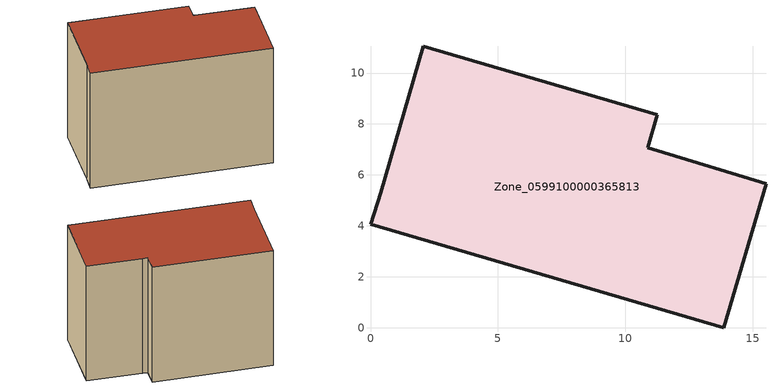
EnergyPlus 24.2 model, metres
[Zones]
Zone_0599100000365813
 floor ground (C_G): 11.26,8.37 10.88,7.07 11.26,6.95 15.52,5.66 13.87,0 0,4.07 0.39,5.3 2.08,11.05 z0
 wall outside (C_F): 0.39,5.3 0,4.07 13.87,0 15.52,5.66 11.26,6.95 10.88,7.07 11.26,8.37 2.08,11.05 0.39,5.3 z0:10.49
 roof outside (C_R): 15.52,5.66 11.26,6.95 10.88,7.07 11.26,8.37 2.08,11.05 0.39,5.3 0,4.07 13.87,0 z10.49
[BUILDING]
Pand.0599100000365813: North Axis=0; Terrain=City; Loads Convergence Tolerance Value=0.04; Temperature Convergence Tolerance Value=0.4; Solar Distribution=FullExterior; Maximum Number of Warmup Days=25; Minimum Number of Warmup Days=1
[Site:Location]
Rotterdam.The.Hague.AP_ZH_NLD Design_Conditions: Latitude=51.96; Longitude=4.45; Time Zone=1; Elevation=-4.5
[SITE:GROUNDTEMPERATURE:BUILDINGSURFACE]
18, 18, 18, 18, 18, 18, 18, 18, 18, 18, 18, 18
[MATERIAL] Thermal Absorptance=0.9; Solar Absorptance=0.7; Visible Absorptance=0.7
Name | Roughness | Thickness | Conductivity | Density | Specific Heat
G.D.1992-2005 | MediumSmooth | 0.15 | 0.06 | 540 | 1210
F.D.1992-2005 | Rough | 0.3 | 0.12 | 1920 | 840
R.D.1992-2005 | MediumRough | 0.2 | 0.08 | 1500 | 1000
[CONSTRUCTION]
C_G: G.D.1992-2005
C_F: F.D.1992-2005
C_R: R.D.1992-2005
[ZONE]
Zone_0599100000365813: Type=1; Multiplier=1; Ceiling Height=Autocalculate; Volume=Autocalculate; Floor Area=autocalculate; Part of Total Floor Area=Yes
[ZONEINFILTRATION:DESIGNFLOWRATE]
Infil_Zone_0599100000365813: Zone or ZoneList or Space or SpaceList=Zone_0599100000365813; Schedule=AlwaysOn; Design Flow Rate Calculation Method=Flow/Area; Flow Rate per Floor Area=0.0021; Constant Term Coefficient=1; Temperature Term Coefficient=0; Velocity Term Coefficient=0; Velocity Squared Term Coefficient=0
[HVACTEMPLATE:ZONE:IDEALLOADSAIRSYSTEM]
Zone_0599100000365813: Maximum Heating Supply Air Temperature=50; Minimum Cooling Supply Air Temperature=13; Maximum Heating Supply Air Humidity Ratio=0.0156; Minimum Cooling Supply Air Humidity Ratio=0.0077; Heating Limit=NoLimit; Cooling Limit=NoLimit; Dehumidification Control Type=ConstantSensibleHeatRatio; Cooling Sensible Heat Ratio=0.7; Dehumidification Setpoint=60; Humidification Control Type=None; Humidification Setpoint=30; Outdoor Air Method=None; Outdoor Air Flow Rate per Person=0.00944; Outdoor Air Flow Rate per Zone Floor Area=0; Outdoor Air Flow Rate per Zone=0; Demand Controlled Ventilation Type=None; Outdoor Air Economizer Type=NoEconomizer; Heat Recovery Type=None; Sensible Heat Recovery Effectiveness=0.7; Latent Heat Recovery Effectiveness=0.65
[ZONECONTROL:THERMOSTAT]
ThermostatControl_Zone_0599100000365813: Zone or ZoneList=Zone_0599100000365813; Control Type Schedule=DualSetpointControlType; Control 1=Thermostat_Zone_0599100000365813; Temperature Difference Between Cutout And Setpoint=0
[THERMOSTATSETPOINT:DUALSETPOINT]
Thermostat_Zone_0599100000365813: Heating Setpoint Temperature Schedule=HeatingSetpoint_Zone_0599100000365813; Cooling Setpoint Temperature Schedule=CoolingSetpoint_Zone_0599100000365813
[SCHEDULE:COMPACT]
HeatingSetpoint_Zone_0599100000365813: Through: 12/31, For: AllDays, Until: 24:00, 21
CoolingSetpoint_Zone_0599100000365813: Through: 12/31, For: AllDays, Until: 24:00, 24
DualSetpointControlType: Through: 12/31, For: AllDays, Until: 24:00, 4
AlwaysOn: Through: 12/31, For: AllDays, Until: 24:00, 1
